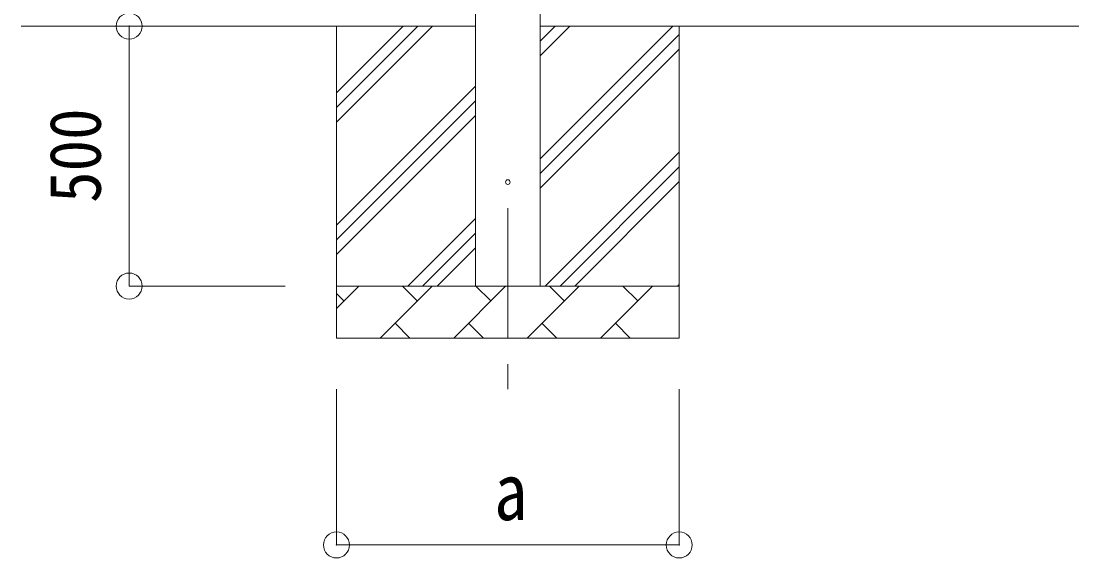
# Model space of a CAD drawing. Units: millimetres, scale not verified. Extents: x -13976 to 14131, y -9754 to 9646.
# Drawn here: x -10681 to -8657, y -703 to 330 of the extents above; entities that cross this region are included whole.
import ezdxf
from ezdxf.enums import TextEntityAlignment as Align

# ---------------------------------------------------------------- set-up
doc = ezdxf.new("R2010")
doc.units = ezdxf.units.MM
doc.header["$LTSCALE"] = 50
doc.header["$PDMODE"] = 32
doc.header["$PDSIZE"] = 50
doc.linetypes.add('CHAIN1', pattern=[8, 5, -1, 1, -1])
for name, color, linetype, lineweight in [('0-2_建具', 4, 'Continuous', 9), ('0-3_階段', 7, 'CHAIN1', 9), ('0-4_設備', 4, 'Continuous', 9), ('0-6_手摺', 5, 'Continuous', 5), ('0-8_外構', 6, 'Continuous', 9)]:
    doc.layers.add(name, color=color, linetype=linetype, lineweight=lineweight)
doc.styles.add('ＭＳ ゴシック', font='')
doc.styles.get('ＭＳ ゴシック').set_extended_font_data('MS Gothic')

msp = doc.modelspace()

# ---------------------------------------------------------------- linework, layer by layer
at = {"layer": '0-2_建具'}
for p, q in [((-9806.01, -180.22), (-9806.01, 2674.78)), ((-9681.01, 2674.78), (-9681.01, -180.22))]:
    msp.add_line(p, q, dxfattribs=at)
msp.add_circle((-9743.51, 19.78), 4.5, dxfattribs=at)
at = {"layer": '0-3_階段'}
msp.add_line((-9743.51, -30.22), (-9743.51, -378.34), dxfattribs=at)
at = {"layer": '0-4_設備', "color": 7}
for p, q in [((-9806.01, 319.78), (-10680.74, 319.78)), ((-10073.51, 319.78), (-10073.51, -280.22)), ((-10073.51, 134.73), (-9888.45, 319.78)), ((-10073.51, 163.01), (-9916.74, 319.78)), ((-10073.51, 191.3), (-9945.02, 319.78)), ((-6333.01, 319.78), (-9681.01, 319.78)), ((-9681.01, 64.68), (-9425.91, 319.78)), ((-9681.01, 262.67), (-9623.9, 319.78)), ((-9681.01, 290.95), (-9652.18, 319.78)), ((-9681.01, 36.39), (-9413.51, 303.89)), ((-9413.51, 319.78), (-9413.51, -280.22)), ((-9681.01, 8.11), (-9413.51, 275.61)), ((-10073.51, -63.26), (-9806.01, 204.24)), ((-10073.51, -91.55), (-9806.01, 175.95)), ((-10073.51, -119.83), (-9806.01, 147.67)), ((-9671.35, -180.22), (-9413.51, 77.62)), ((-9643.06, -180.22), (-9413.51, 49.34)), ((-9614.78, -180.22), (-9413.51, 21.05)), ((-9935.91, -180.22), (-9806.01, -50.32)), ((-9907.62, -180.22), (-9806.01, -78.61)), ((-9879.34, -180.22), (-9806.01, -106.89)), ((-10073.51, -180.22), (-9413.51, -180.22)), ((-10073.51, -223.12), (-10030.61, -180.22)), ((-9989.19, -280.22), (-9889.19, -180.22)), ((-9917.74, -208.78), (-9946.3, -180.22)), ((-9847.77, -280.22), (-9747.77, -180.22)), ((-9776.32, -208.78), (-9804.88, -180.22)), ((-9706.35, -280.22), (-9606.35, -180.22)), ((-9634.9, -208.78), (-9663.45, -180.22)), ((-9564.93, -280.22), (-9464.93, -180.22)), ((-9493.48, -208.78), (-9522.03, -180.22)), ((-9416.79, -180.22), (-9413.51, -176.94)), ((-10059.17, -208.78), (-10073.51, -194.44)), ((-9960.64, -251.67), (-9932.08, -280.22)), ((-9819.22, -251.67), (-9790.66, -280.22)), ((-9677.79, -251.67), (-9649.24, -280.22)), ((-9536.37, -251.67), (-9507.82, -280.22)), ((-9413.51, -280.22), (-10073.51, -280.22))]:
    msp.add_line(p, q, dxfattribs=at)
at = {"layer": '0-6_手摺', "color": 6, "lineweight": 9}
msp.add_line((-10472.51, 319.78), (-10472.51, -180.22), dxfattribs=at)
at = {"layer": '0-8_外構'}
for p, q in [((-10472.51, 319.78), (-10172.51, 319.78)), ((-10472.51, -180.22), (-10172.51, -180.22)), ((-10073.51, -678.34), (-10073.51, -378.34)), ((-9413.51, -678.34), (-9413.51, -378.34)), ((-10073.51, -678.34), (-9413.51, -678.34))]:
    msp.add_line(p, q, dxfattribs=at)
for p in [(-10472.51, 319.78), (-10472.51, -180.22), (-10073.51, -678.34), (-9413.51, -678.34)]:
    msp.add_point(p, dxfattribs=at)

# ---------------------------------------------------------------- texts
at = {"layer": '0-8_外構', "color": 7, "style": 'ＭＳ ゴシック', "width": 0.9}
msp.add_text('500', height=98.97, rotation=90, dxfattribs=at).set_placement((-10497.51, -20.22), align=Align.BOTTOM_LEFT)
at = {"layer": '0-8_外構', "color": 7, "style": 'ＭＳ ゴシック', "width": 0.85}
msp.add_text('a', height=110, dxfattribs=at).set_placement((-9769.76, -663.34), align=Align.BOTTOM_LEFT)

doc.saveas('drawing.dxf')
